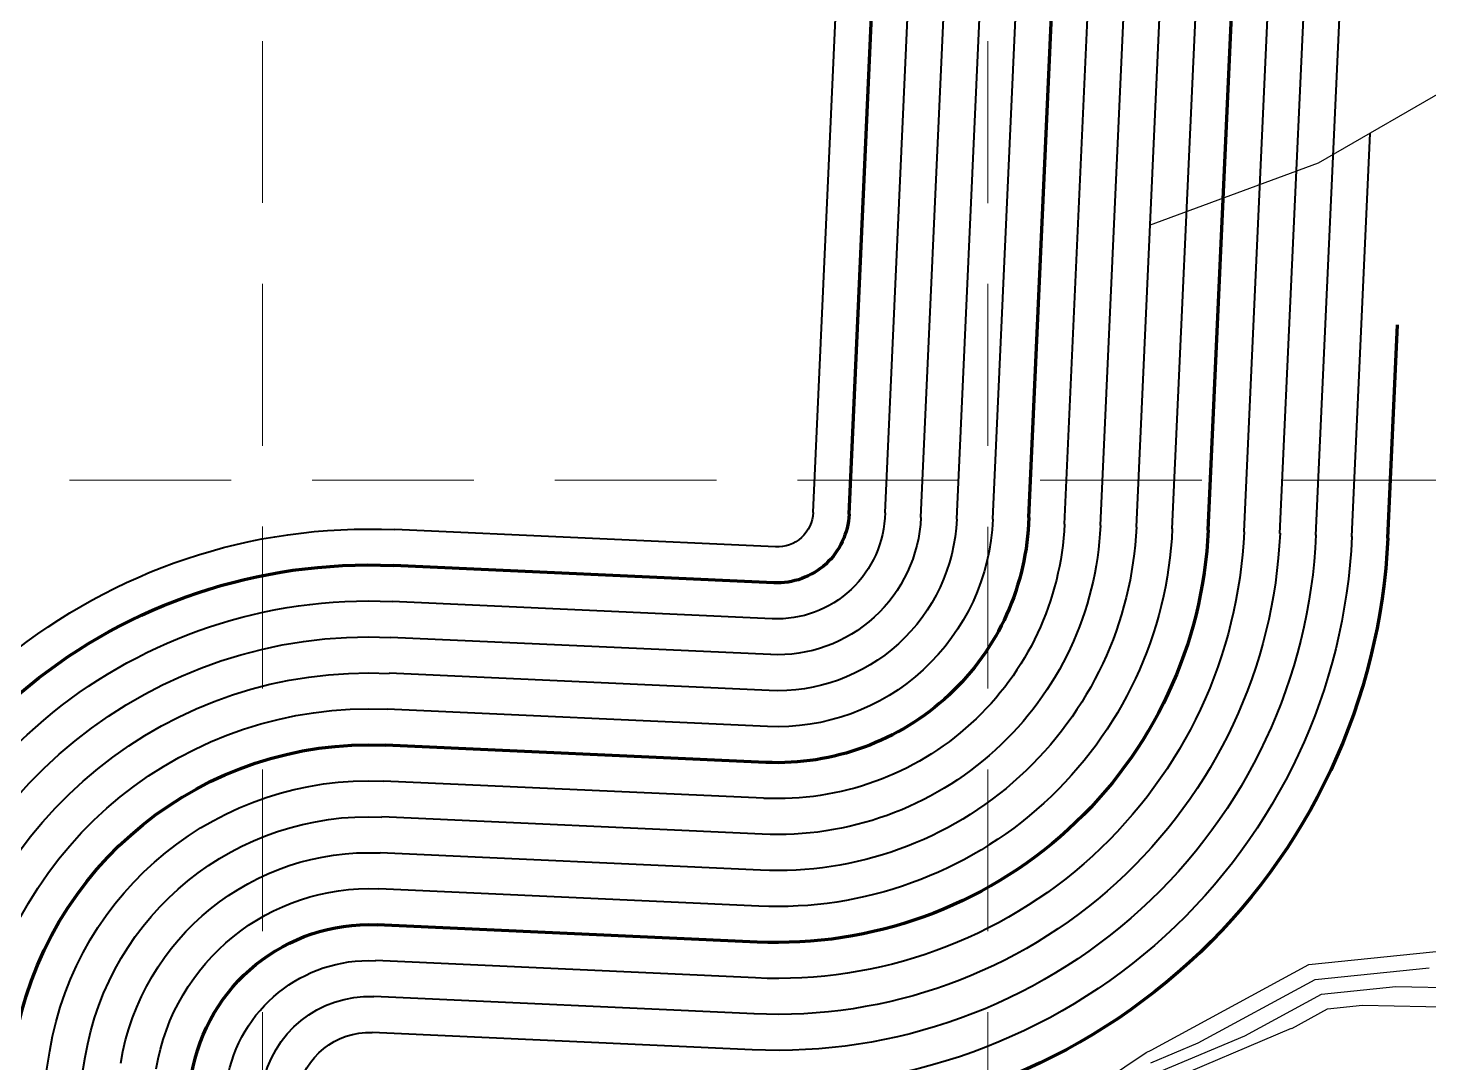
# Model space of a CAD drawing. Header units: feet. Extents: x 10084 to 13321, y 3329 to 8503.
# Drawn here: x 11676.6 to 11832.5, y 4802.1 to 4917.2 of the extents above; entities that cross this region are included whole.
import ezdxf

# ---------------------------------------------------------------- set-up
doc = ezdxf.new("R2010")
doc.units = ezdxf.units.FT
doc.header["$LTSCALE"] = 40
doc.header["$MEASUREMENT"] = 0
doc.linetypes.add('DASHED', pattern=[0.75, 0.5, -0.25])
doc.linetypes.add('HIDDEN', pattern=[0.375, 0.25, -0.125])
for name, color, linetype in [('CONT-L', 55, 'Continuous'), ('GRID', 254, 'DASHED'), ('Level 1', 7, 'Continuous')]:
    doc.layers.add(name, color=color, linetype=linetype)

msp = doc.modelspace()

# ---------------------------------------------------------------- linework, layer by layer
at = {"layer": 'CONT-L', "color": 5, "extrusion": (0.498943, -0.866635, 0), "elevation": 1649.15}
msp.add_lwpolyline([(12689.75, 546), (12707.87, 546)], dxfattribs=at)
at = {"layer": 'CONT-L', "color": 5}
for points, elevation in [([(11801.43, 4895.31), (11820.22, 4902.25)], 546), ([(11819.15, 4813.06), (11836.21, 4814.8)], 544), ([(11819.84, 4811.42), (11832.51, 4812.71)], 543), ([(11817.23, 4805.96), (11821.23, 4808.14)], 541), ([(11801.56, 4802.12), (11806.81, 4804.34)], 543), ([(11802.06, 4800.94), (11812.02, 4805.15)], 542), ([(11777.75, 4787.64), (11801.05, 4803.29)], 544), ([(11801.05, 4803.29), (11801.6, 4803.53)], 544)]:
    msp.add_lwpolyline(points, dxfattribs=dict(at, elevation=elevation))
at = {"layer": 'CONT-L', "color": 5, "extrusion": (-0.477283, 0.878749, 0), "elevation": -1411.61}
msp.add_lwpolyline([(-12663.29, 544), (-12683.27, 544)], dxfattribs=at)
at = {"layer": 'CONT-L', "color": 5, "extrusion": (0.477283, -0.878749, 0)}
for points, elevation in [([(12668.26, 543), (12683.09, 543)], 1413.38), ([(12673.22, 542), (12682.92, 542)], 1415.16)]:
    msp.add_lwpolyline(points, dxfattribs=dict(at, elevation=elevation))
at = {"layer": 'CONT-L', "color": 5, "extrusion": (0.101552, -0.99483, 0)}
for points, elevation in [([(12247.87, 542), (12256.18, 542)], -3584.52), ([(12248.39, 541), (12252.29, 541)], -3582.82)]:
    msp.add_lwpolyline(points, dxfattribs=dict(at, elevation=elevation))
at = {"layer": 'CONT-L', "color": 5, "extrusion": (-0.020456, -0.999791, 0)}
for points, elevation in [([(11727.93, 542), (11735.09, 542)], -5051.58), ([(11724.28, 541), (11734.83, 541)], -5049.42)]:
    msp.add_lwpolyline(points, dxfattribs=dict(at, elevation=elevation))
at = {"layer": 'CONT-L', "color": 5, "extrusion": (-0.389591, 0.920988, 0), "elevation": -177.64}
msp.add_lwpolyline([(-12739.97, 541), (-12755.89, 541)], dxfattribs=at)
at = {"layer": 'GRID', "color": 252, "linetype": 'HIDDEN', "lineweight": 0, "ltscale": 1.8}
for p, q in [((11702.72, 3736.78), (11702.72, 8418.16)), ((11783.43, 3736.77), (11783.43, 8418.16)), ((10169.24, 4866.93), (13236.21, 4866.93))]:
    msp.add_line(p, q, dxfattribs=at)
at = {"layer": 'Level 1', "color": 5, "linetype": 'Continuous', "lineweight": 40}
for p, q in [((11763.98, 4863.34), (11776.43, 5137.72)), ((11803.94, 4861.53), (11815.69, 5120.59)), ((11799.95, 4861.71), (11810.92, 5103.58)), ((11771.99, 4863.31), (11782.84, 5102.51)), ((11795.95, 4861.89), (11806.19, 5087.61)), ((11775.97, 4862.8), (11786.06, 5085.21)), ((11791.96, 4862.07), (11801.42, 5070.83)), ((11779.97, 4862.62), (11789.27, 5067.71)), ((11783.97, 4862.6), (11791.76, 5034.33)), ((11811.94, 4861.21), (11818.07, 4996.37)), ((11815.93, 4861.02), (11820.96, 4971.86)), ((11819.93, 4860.84), (11823.84, 4946.98)), ((11823.92, 4860.66), (11825.96, 4905.56)), ((11759.81, 4859.53), (11717.46, 4861.45)), ((11759.44, 4851.53), (11717.15, 4853.45)), ((11759.26, 4847.54), (11716.96, 4849.46)), ((11759.08, 4843.54), (11716.81, 4845.46)), ((11758.9, 4839.55), (11716.6, 4841.46)), ((11758.48, 4831.56), (11716.19, 4833.47)), ((11758.31, 4827.56), (11716.01, 4829.48)), ((11758.13, 4823.56), (11715.83, 4825.48)), ((11757.95, 4819.57), (11715.65, 4821.49)), ((11757.59, 4811.58), (11715.29, 4813.5)), ((11757.41, 4807.58), (11715.1, 4809.5)), ((11757.22, 4803.58), (11714.92, 4805.5))]:
    msp.add_line(p, q, dxfattribs=at)
at = {"layer": 'Level 1', "color": 5, "linetype": 'Continuous', "lineweight": 70}
for p, q in [((11767.98, 4863.16), (11779.65, 5120.46)), ((11787.98, 4862.8), (11796.59, 5052.43)), ((11807.94, 4861.39), (11815.17, 5020.72)), ((11827.92, 4860.48), (11829, 4884.22)), ((11759.63, 4855.53), (11717.28, 4857.45)), ((11758.72, 4835.55), (11716.42, 4837.47)), ((11757.77, 4815.57), (11715.47, 4817.49))]:
    msp.add_line(p, q, dxfattribs=at)
at = {"layer": 'Level 1', "color": 5, "linetype": 'Continuous', "lineweight": 40, "extrusion": (0, 0, -1)}
for centre, radius, start, end in [((-11714.56, 4797.51), 64, 9.4448, 92.5969), ((-11759.99, 4863.52), 36, 182.5968, 272.678), ((-11759.99, 4863.52), 32, 182.5969, 272.6949), ((-11759.99, 4863.52), 24, 182.1992, 272.5969), ((-11759.99, 4863.52), 20, 182.5968, 272.5969), ((-11759.99, 4863.52), 16, 182.5968, 272.5969), ((-11759.99, 4863.52), 12, 181.014, 272.5969), ((-11759.99, 4863.52), 4, 182.5968, 272.5969), ((-11759.99, 4863.52), 64, 182.5437, 272.6561), ((-11759.99, 4863.52), 60, 182.5437, 272.6561), ((-11759.99, 4863.52), 56, 182.5437, 272.6561), ((-11759.99, 4863.52), 52, 182.5437, 272.6561), ((-11759.99, 4863.52), 44, 182.5437, 272.6561), ((-11759.99, 4863.52), 40, 182.5968, 272.6668), ((-11714.56, 4797.51), 56, 9.4448, 92.6519), ((-11714.56, 4797.51), 52, 9.4448, 92.6421), ((-11714.56, 4797.51), 48, 9.4448, 92.6804), ((-11714.56, 4797.51), 44, 9.4448, 92.6569), ((-11714.56, 4797.51), 36, 9.4448, 92.5969), ((-11714.56, 4797.51), 32, 9.4448, 92.5969), ((-11714.56, 4797.51), 28, 9.4448, 92.5969), ((-11714.56, 4797.51), 24, 9.4448, 92.5968), ((-11714.56, 4797.51), 16, 9.4448, 92.5969), ((-11714.56, 4797.51), 12, 9.4448, 92.5969), ((-11714.56, 4797.51), 8, 9.4448, 92.5969)]:
    msp.add_arc(centre, radius, start, end, dxfattribs=at)
at = {"layer": 'Level 1', "color": 5, "linetype": 'Continuous', "lineweight": 70, "extrusion": (0, 0, -1)}
for centre, radius, start, end in [((-11759.99, 4863.52), 28, 181.471, 272.5969), ((-11759.99, 4863.52), 8, 182.5968, 272.5969), ((-11759.99, 4863.52), 68, 182.5437, 272.6561), ((-11759.99, 4863.52), 48, 182.5437, 272.6561), ((-11714.56, 4797.51), 60, 9.4448, 92.5969), ((-11714.56, 4797.51), 40, 9.4448, 92.6671), ((-11714.56, 4797.51), 20, 9.4448, 92.5968)]:
    msp.add_arc(centre, radius, start, end, dxfattribs=at)
at = {"layer": 'Level 1', "color": 5, "linetype": 'Continuous', "lineweight": 40}
for radius, start in [(356.38, 337.0543), (352.38, 340.1438)]:
    msp.add_arc((11331.45, 4861.24), radius, start, 350.5552, dxfattribs=at)

doc.saveas('drawing.dxf')
